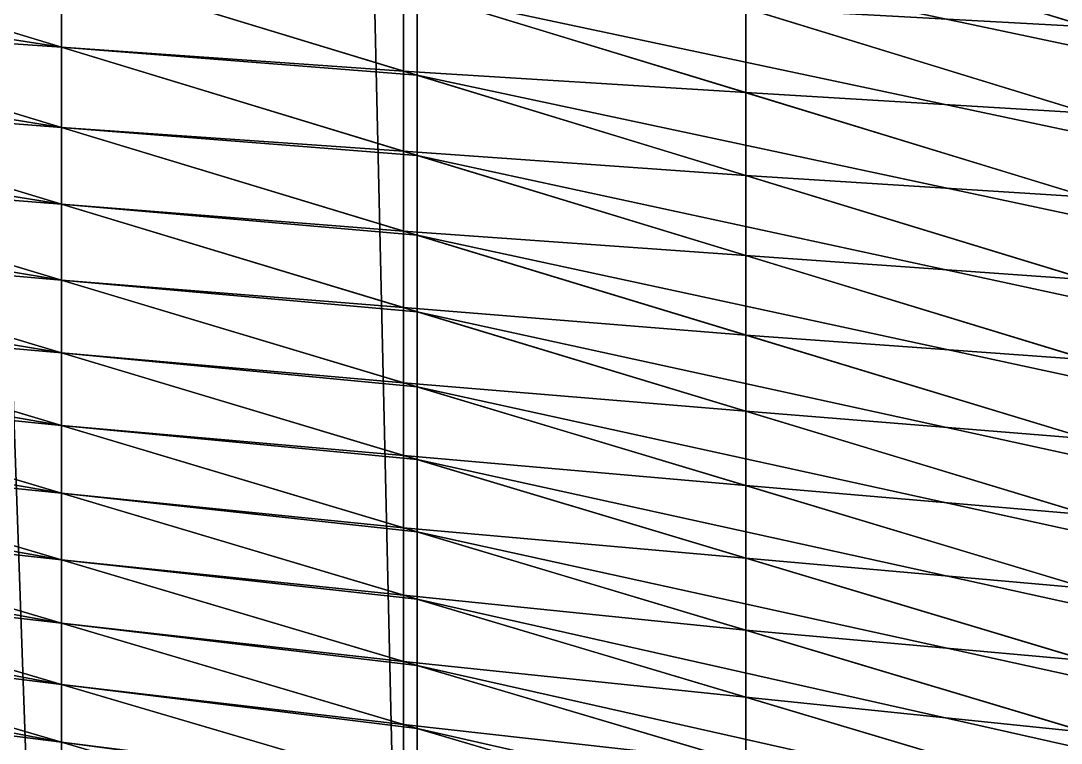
# Model space of a CAD drawing. Header units: metres. Extents: x -3 to 177, y -14 to 14.
# Drawn here: x 9.611 to 11.246, y -10.546 to -9.412 of the extents above; entities that cross this region are included whole.
import ezdxf

# ---------------------------------------------------------------- set-up
doc = ezdxf.new("R2010")
doc.units = ezdxf.units.M
doc.layers.add('ENGINE_ROOM', color=7, linetype='Continuous', true_color=0xa1acbe)
doc.layers.add('HULL', color=7, linetype='Continuous', true_color=0x528ba5)

msp = doc.modelspace()

# ---------------------------------------------------------------- linework, layer by layer
at = {"layer": 'ENGINE_ROOM'}
for points in [[(10.2335, 12.2995, 14.6829), (11.6483, -12.668, 14.6681), (11.6483, 12.668, 14.6681)], [(9.675, 12.154, 14.6887), (10.2335, -12.2995, 14.6829), (10.2335, 12.2995, 14.6829)], [(10.2335, 12.2995, 14.6829), (10.2335, -12.2995, 14.6829), (11.6483, -12.668, 14.6681)], [(8.8188, 11.931, 14.6977), (9.675, -12.154, 14.6887), (9.675, 12.154, 14.6887)], [(9.675, 12.154, 14.6887), (9.675, -12.154, 14.6887), (10.2335, -12.2995, 14.6829)], [(8.8188, 11.931, 14.6977), (8.8188, -11.931, 14.6977), (9.675, -12.154, 14.6887)], [(10.2335, -9.2335, 8.2608), (10.2335, -9.098, 8.1707), (11.6483, -9.5323, 8.0357)], [(10.2335, -9.098, 8.1707), (11.6483, -9.3958, 7.944), (11.6483, -9.5323, 8.0357)], [(8.8188, -9.3196, 8.7727), (8.8188, -9.1928, 8.6733), (9.675, -9.4533, 8.6012)], [(8.8188, -9.1928, 8.6733), (9.675, -9.327, 8.4996), (9.675, -9.4533, 8.6012)], [(10.2335, -9.367, 8.3536), (10.2335, -9.2335, 8.2608), (11.6483, -9.6675, 8.1292)], [(10.2335, -9.2335, 8.2608), (11.6483, -9.5323, 8.0357), (11.6483, -9.6675, 8.1292)], [(8.8188, -9.4409, 8.8789), (8.8188, -9.3196, 8.7727), (9.675, -9.5792, 8.7033)], [(8.8188, -9.3196, 8.7727), (9.675, -9.4533, 8.6012), (9.675, -9.5792, 8.7033)], [(9.675, -9.4533, 8.6012), (9.675, -9.327, 8.4996), (10.2335, -9.4974, 8.4511)], [(9.675, -9.327, 8.4996), (10.2335, -9.367, 8.3536), (10.2335, -9.4974, 8.4511)], [(10.2335, -9.4974, 8.4511), (10.2335, -9.367, 8.3536), (11.6483, -9.7989, 8.2277)], [(10.2335, -9.367, 8.3536), (11.6483, -9.6675, 8.1292), (11.6483, -9.7989, 8.2277)], [(8.8188, -9.5617, 8.9854), (8.8188, -9.4409, 8.8789), (9.675, -9.6997, 8.8116)], [(8.8188, -9.4409, 8.8789), (9.675, -9.5792, 8.7033), (9.675, -9.6997, 8.8116)], [(9.675, -9.5792, 8.7033), (9.675, -9.4533, 8.6012), (10.2335, -9.6232, 8.5542)], [(9.675, -9.4533, 8.6012), (10.2335, -9.4974, 8.4511), (10.2335, -9.6232, 8.5542)], [(10.2335, -9.6232, 8.5542), (10.2335, -9.4974, 8.4511), (11.6483, -9.9288, 8.3284)], [(10.2335, -9.4974, 8.4511), (11.6483, -9.7989, 8.2277), (11.6483, -9.9288, 8.3284)], [(8.8188, -9.6763, 9.0988), (8.8188, -9.5617, 8.9854), (9.675, -9.8189, 8.9214)], [(8.8188, -9.5617, 8.9854), (9.675, -9.6997, 8.8116), (9.675, -9.8189, 8.9214)], [(9.675, -9.6997, 8.8116), (9.675, -9.5792, 8.7033), (10.2335, -9.7486, 8.658)], [(9.675, -9.5792, 8.7033), (10.2335, -9.6232, 8.5542), (10.2335, -9.7486, 8.658)], [(10.2335, -9.7486, 8.658), (10.2335, -9.6232, 8.5542), (11.6483, -10.0537, 8.4352)], [(10.2335, -9.6232, 8.5542), (11.6483, -9.9288, 8.3284), (11.6483, -10.0537, 8.4352)], [(8.8188, -9.7908, 9.2123), (8.8188, -9.6763, 9.0988), (9.675, -9.933, 9.0365)], [(8.8188, -9.6763, 9.0988), (9.675, -9.8189, 8.9214), (9.675, -9.933, 9.0365)], [(9.675, -9.8189, 8.9214), (9.675, -9.6997, 8.8116), (10.2335, -9.8686, 8.7678)], [(9.675, -9.6997, 8.8116), (10.2335, -9.7486, 8.658), (10.2335, -9.8686, 8.7678)], [(10.2335, -9.8686, 8.7678), (10.2335, -9.7486, 8.658), (11.6483, -10.1775, 8.5432)], [(10.2335, -9.7486, 8.658), (11.6483, -10.0537, 8.4352), (11.6483, -10.1775, 8.5432)], [(8.8188, -9.8981, 9.3325), (8.8188, -9.7908, 9.2123), (9.675, -10.047, 9.1519)], [(8.8188, -9.7908, 9.2123), (9.675, -9.933, 9.0365), (9.675, -10.047, 9.1519)], [(9.675, -9.933, 9.0365), (9.675, -9.8189, 8.9214), (10.2335, -9.9866, 8.8796)], [(9.675, -9.8189, 8.9214), (10.2335, -9.8686, 8.7678), (10.2335, -9.9866, 8.8796)], [(10.2335, -9.9866, 8.8796), (10.2335, -9.8686, 8.7678), (11.6483, -10.2964, 8.6566)], [(10.2335, -9.8686, 8.7678), (11.6483, -10.1775, 8.5432), (11.6483, -10.2964, 8.6566)], [(8.8188, -10.0043, 9.4538), (8.8188, -9.8981, 9.3325), (9.675, -10.1533, 9.2742)], [(8.8188, -9.8981, 9.3325), (9.675, -10.047, 9.1519), (9.675, -10.1533, 9.2742)], [(9.675, -10.047, 9.1519), (9.675, -9.933, 9.0365), (10.2335, -10.1005, 8.9959)], [(9.675, -9.933, 9.0365), (10.2335, -9.9866, 8.8796), (10.2335, -10.1005, 8.9959)], [(10.2335, -10.1005, 8.9959), (10.2335, -9.9866, 8.8796), (11.6483, -10.4115, 8.7738)], [(10.2335, -9.9866, 8.8796), (11.6483, -10.2964, 8.6566), (11.6483, -10.4115, 8.7738)], [(8.8188, -10.1049, 9.5796), (8.8188, -10.0043, 9.4538), (9.675, -10.2582, 9.3978)], [(8.8188, -10.0043, 9.4538), (9.675, -10.1533, 9.2742), (9.675, -10.2582, 9.3978)], [(9.675, -10.1533, 9.2742), (9.675, -10.047, 9.1519), (10.2335, -10.214, 9.1125)], [(9.675, -10.047, 9.1519), (10.2335, -10.1005, 8.9959), (10.2335, -10.214, 9.1125)], [(10.2335, -10.214, 9.1125), (10.2335, -10.1005, 8.9959), (11.6483, -10.5247, 8.893)], [(10.2335, -10.1005, 8.9959), (11.6483, -10.4115, 8.7738), (11.6483, -10.5247, 8.893)], [(8.8188, -10.2015, 9.7086), (8.8188, -10.1049, 9.5796), (9.675, -10.3578, 9.5256)], [(8.8188, -10.1049, 9.5796), (9.675, -10.2582, 9.3978), (9.675, -10.3578, 9.5256)], [(9.675, -10.2582, 9.3978), (9.675, -10.1533, 9.2742), (10.2335, -10.3198, 9.2362)], [(9.675, -10.1533, 9.2742), (10.2335, -10.214, 9.1125), (10.2335, -10.3198, 9.2362)], [(8.8188, -10.2933, 9.841), (8.8188, -10.2015, 9.7086), (9.675, -10.4536, 9.6564)], [(8.8188, -10.2015, 9.7086), (9.675, -10.3578, 9.5256), (9.675, -10.4536, 9.6564)], [(10.2335, -10.3198, 9.2362), (10.2335, -10.214, 9.1125), (11.6483, -10.6373, 9.0127)], [(10.2335, -10.214, 9.1125), (11.6483, -10.5247, 8.893), (11.6483, -10.6373, 9.0127)], [(9.675, -10.3578, 9.5256), (9.675, -10.2582, 9.3978), (10.2335, -10.4238, 9.3613)], [(9.675, -10.2582, 9.3978), (10.2335, -10.3198, 9.2362), (10.2335, -10.4238, 9.3613)], [(8.8188, -10.3827, 9.9752), (8.8188, -10.2933, 9.841), (9.675, -10.5446, 9.7905)], [(8.8188, -10.2933, 9.841), (9.675, -10.4536, 9.6564), (9.675, -10.5446, 9.7905)], [(10.2335, -10.4238, 9.3613), (10.2335, -10.3198, 9.2362), (11.6483, -10.7415, 9.1398)], [(10.2335, -10.3198, 9.2362), (11.6483, -10.6373, 9.0127), (11.6483, -10.7415, 9.1398)], [(9.675, -10.4536, 9.6564), (9.675, -10.3578, 9.5256), (10.2335, -10.5228, 9.4904)], [(9.675, -10.3578, 9.5256), (10.2335, -10.4238, 9.3613), (10.2335, -10.5228, 9.4904)], [(8.8188, -10.4657, 10.1133), (8.8188, -10.3827, 9.9752), (9.675, -10.6332, 9.9263)], [(8.8188, -10.3827, 9.9752), (9.675, -10.5446, 9.7905), (9.675, -10.6332, 9.9263)], [(10.2335, -10.5228, 9.4904), (10.2335, -10.4238, 9.3613), (11.6483, -10.8434, 9.2687)], [(10.2335, -10.4238, 9.3613), (11.6483, -10.7415, 9.1398), (11.6483, -10.8434, 9.2687)], [(9.675, -10.5446, 9.7905), (9.675, -10.4536, 9.6564), (10.2335, -10.6181, 9.6223)], [(9.675, -10.4536, 9.6564), (10.2335, -10.5228, 9.4904), (10.2335, -10.6181, 9.6223)], [(8.8188, -10.5473, 10.2523), (8.8188, -10.4657, 10.1133), (9.675, -10.7155, 10.066)], [(8.8188, -10.4657, 10.1133), (9.675, -10.6332, 9.9263), (9.675, -10.7155, 10.066)], [(10.2335, -10.6181, 9.6223), (10.2335, -10.5228, 9.4904), (11.6483, -10.9407, 9.4011)], [(10.2335, -10.5228, 9.4904), (11.6483, -10.8434, 9.2687), (11.6483, -10.9407, 9.4011)], [(9.675, -10.6332, 9.9263), (9.675, -10.5446, 9.7905), (10.2335, -10.7085, 9.7576)], [(9.675, -10.5446, 9.7905), (10.2335, -10.6181, 9.6223), (10.2335, -10.7085, 9.7576)]]:
    msp.add_3dface(points, dxfattribs=at)
at = {"layer": 'HULL'}
for points in [[(10.75, -9.3919, 8.2128), (10.75, -9.2566, 8.1214), (11.2875, -9.4216, 8.0701)], [(10.75, -9.2566, 8.1214), (11.2875, -9.2852, 7.9791), (11.2875, -9.4216, 8.0701)], [(9.1375, -9.4162, 8.7469), (9.1375, -9.2897, 8.6464), (9.675, -9.4533, 8.6012)], [(9.1375, -9.2897, 8.6464), (9.675, -9.327, 8.4996), (9.675, -9.4533, 8.6012)], [(9.675, -9.4533, 8.6012), (9.675, -9.327, 8.4996), (10.2125, -9.4909, 8.453)], [(9.675, -9.327, 8.4996), (10.2125, -9.3606, 8.3555), (10.2125, -9.4909, 8.453)], [(10.2125, -9.4909, 8.453), (10.2125, -9.3606, 8.3555), (10.75, -9.5247, 8.3077)], [(10.2125, -9.3606, 8.3555), (10.75, -9.3919, 8.2128), (10.75, -9.5247, 8.3077)], [(10.75, -9.5247, 8.3077), (10.75, -9.3919, 8.2128), (11.2875, -9.5568, 8.1627)], [(10.75, -9.3919, 8.2128), (11.2875, -9.4216, 8.0701), (11.2875, -9.5568, 8.1627)], [(9.1375, -9.5372, 8.8539), (9.1375, -9.4162, 8.7469), (9.675, -9.5792, 8.7033)], [(9.1375, -9.4162, 8.7469), (9.675, -9.4533, 8.6012), (9.675, -9.5792, 8.7033)], [(9.675, -9.5792, 8.7033), (9.675, -9.4533, 8.6012), (10.2125, -9.6168, 8.556)], [(9.675, -9.4533, 8.6012), (10.2125, -9.4909, 8.453), (10.2125, -9.6168, 8.556)], [(10.2125, -9.6168, 8.556), (10.2125, -9.4909, 8.453), (10.75, -9.6549, 8.4063)], [(10.2125, -9.4909, 8.453), (10.75, -9.5247, 8.3077), (10.75, -9.6549, 8.4063)], [(10.75, -9.6549, 8.4063), (10.75, -9.5247, 8.3077), (11.2875, -9.6888, 8.2598)], [(10.75, -9.5247, 8.3077), (11.2875, -9.5568, 8.1627), (11.2875, -9.6888, 8.2598)], [(9.1375, -9.6575, 8.9616), (9.1375, -9.5372, 8.8539), (9.675, -9.6997, 8.8116)], [(9.1375, -9.5372, 8.8539), (9.675, -9.5792, 8.7033), (9.675, -9.6997, 8.8116)], [(9.675, -9.6997, 8.8116), (9.675, -9.5792, 8.7033), (10.2125, -9.7422, 8.6597)], [(9.675, -9.5792, 8.7033), (10.2125, -9.6168, 8.556), (10.2125, -9.7422, 8.6597)], [(10.2125, -9.7422, 8.6597), (10.2125, -9.6168, 8.556), (10.75, -9.7804, 8.5108)], [(10.2125, -9.6168, 8.556), (10.75, -9.6549, 8.4063), (10.75, -9.7804, 8.5108)], [(9.1375, -9.7719, 9.0757), (9.1375, -9.6575, 8.9616), (9.675, -9.8189, 8.9214)], [(9.1375, -9.6575, 8.9616), (9.675, -9.6997, 8.8116), (9.675, -9.8189, 8.9214)], [(10.75, -9.7804, 8.5108), (10.75, -9.6549, 8.4063), (11.2875, -9.8188, 8.3597)], [(10.75, -9.6549, 8.4063), (11.2875, -9.6888, 8.2598), (11.2875, -9.8188, 8.3597)], [(9.675, -9.8189, 8.9214), (9.675, -9.6997, 8.8116), (10.2125, -9.8622, 8.7694)], [(9.675, -9.6997, 8.8116), (10.2125, -9.7422, 8.6597), (10.2125, -9.8622, 8.7694)], [(10.2125, -9.8622, 8.7694), (10.2125, -9.7422, 8.6597), (10.75, -9.9052, 8.6161)], [(10.2125, -9.7422, 8.6597), (10.75, -9.7804, 8.5108), (10.75, -9.9052, 8.6161)], [(9.1375, -9.8862, 9.1898), (9.1375, -9.7719, 9.0757), (9.675, -9.933, 9.0365)], [(9.1375, -9.7719, 9.0757), (9.675, -9.8189, 8.9214), (9.675, -9.933, 9.0365)], [(10.75, -9.9052, 8.6161), (10.75, -9.7804, 8.5108), (11.2875, -9.9439, 8.4656)], [(10.75, -9.7804, 8.5108), (11.2875, -9.8188, 8.3597), (11.2875, -9.9439, 8.4656)], [(9.675, -9.933, 9.0365), (9.675, -9.8189, 8.9214), (10.2125, -9.9803, 8.8812)], [(9.675, -9.8189, 8.9214), (10.2125, -9.8622, 8.7694), (10.2125, -9.9803, 8.8812)], [(10.2125, -9.9803, 8.8812), (10.2125, -9.8622, 8.7694), (10.75, -10.0248, 8.7272)], [(10.2125, -9.8622, 8.7694), (10.75, -9.9052, 8.6161), (10.75, -10.0248, 8.7272)], [(9.1375, -9.9931, 9.3108), (9.1375, -9.8862, 9.1898), (9.675, -10.047, 9.1519)], [(9.1375, -9.8862, 9.1898), (9.675, -9.933, 9.0365), (9.675, -10.047, 9.1519)], [(10.75, -10.0248, 8.7272), (10.75, -9.9052, 8.6161), (11.2875, -10.0681, 8.5725)], [(10.75, -9.9052, 8.6161), (11.2875, -9.9439, 8.4656), (11.2875, -10.0681, 8.5725)], [(9.675, -10.047, 9.1519), (9.675, -9.933, 9.0365), (10.2125, -10.0942, 8.9974)], [(9.675, -9.933, 9.0365), (10.2125, -9.9803, 8.8812), (10.2125, -10.0942, 8.9974)], [(10.2125, -10.0942, 8.9974), (10.2125, -9.9803, 8.8812), (10.75, -10.1417, 8.841)], [(10.2125, -9.9803, 8.8812), (10.75, -10.0248, 8.7272), (10.75, -10.1417, 8.841)], [(9.1375, -10.0988, 9.4329), (9.1375, -9.9931, 9.3108), (9.675, -10.1533, 9.2742)], [(9.1375, -9.9931, 9.3108), (9.675, -10.047, 9.1519), (9.675, -10.1533, 9.2742)], [(10.75, -10.1417, 8.841), (10.75, -10.0248, 8.7272), (11.2875, -10.1873, 8.685)], [(10.75, -10.0248, 8.7272), (11.2875, -10.0681, 8.5725), (11.2875, -10.1873, 8.685)], [(9.675, -10.1533, 9.2742), (9.675, -10.047, 9.1519), (10.2125, -10.2078, 9.114)], [(9.675, -10.047, 9.1519), (10.2125, -10.0942, 8.9974), (10.2125, -10.2078, 9.114)], [(9.1375, -10.199, 9.5595), (9.1375, -10.0988, 9.4329), (9.675, -10.2582, 9.3978)], [(9.1375, -10.0988, 9.4329), (9.675, -10.1533, 9.2742), (9.675, -10.2582, 9.3978)], [(10.2125, -10.2078, 9.114), (10.2125, -10.0942, 8.9974), (10.75, -10.2554, 8.9583)], [(10.2125, -10.0942, 8.9974), (10.75, -10.1417, 8.841), (10.75, -10.2554, 8.9583)], [(10.75, -10.2554, 8.9583), (10.75, -10.1417, 8.841), (11.2875, -10.3031, 8.8008)], [(10.75, -10.1417, 8.841), (11.2875, -10.1873, 8.685), (11.2875, -10.3031, 8.8008)], [(9.675, -10.2582, 9.3978), (9.675, -10.1533, 9.2742), (10.2125, -10.3135, 9.2376)], [(9.675, -10.1533, 9.2742), (10.2125, -10.2078, 9.114), (10.2125, -10.3135, 9.2376)], [(9.1375, -10.2954, 9.6892), (9.1375, -10.199, 9.5595), (9.675, -10.3578, 9.5256)], [(9.1375, -10.199, 9.5595), (9.675, -10.2582, 9.3978), (9.675, -10.3578, 9.5256)], [(10.2125, -10.3135, 9.2376), (10.2125, -10.2078, 9.114), (10.75, -10.3685, 9.0761)], [(10.2125, -10.2078, 9.114), (10.75, -10.2554, 8.9583), (10.75, -10.3685, 9.0761)], [(9.675, -10.3578, 9.5256), (9.675, -10.2582, 9.3978), (10.2125, -10.4176, 9.3626)], [(9.675, -10.2582, 9.3978), (10.2125, -10.3135, 9.2376), (10.2125, -10.4176, 9.3626)], [(10.75, -10.3685, 9.0761), (10.75, -10.2554, 8.9583), (11.2875, -10.4165, 8.9192)], [(10.75, -10.2554, 8.9583), (11.2875, -10.3031, 8.8008), (11.2875, -10.4165, 8.9192)], [(9.1375, -10.3868, 9.8222), (9.1375, -10.2954, 9.6892), (9.675, -10.4536, 9.6564)], [(9.1375, -10.2954, 9.6892), (9.675, -10.3578, 9.5256), (9.675, -10.4536, 9.6564)], [(10.2125, -10.4176, 9.3626), (10.2125, -10.3135, 9.2376), (10.75, -10.4737, 9.201)], [(10.2125, -10.3135, 9.2376), (10.75, -10.3685, 9.0761), (10.75, -10.4737, 9.201)], [(9.675, -10.4536, 9.6564), (9.675, -10.3578, 9.5256), (10.2125, -10.5166, 9.4917)], [(9.675, -10.3578, 9.5256), (10.2125, -10.4176, 9.3626), (10.2125, -10.5166, 9.4917)], [(10.75, -10.4737, 9.201), (10.75, -10.3685, 9.0761), (11.2875, -10.5293, 9.0382)], [(10.75, -10.3685, 9.0761), (11.2875, -10.4165, 8.9192), (11.2875, -10.5293, 9.0382)], [(9.1375, -10.4759, 9.957), (9.1375, -10.3868, 9.8222), (9.675, -10.5446, 9.7905)], [(9.1375, -10.3868, 9.8222), (9.675, -10.4536, 9.6564), (9.675, -10.5446, 9.7905)], [(10.2125, -10.5166, 9.4917), (10.2125, -10.4176, 9.3626), (10.75, -10.577, 9.3275)], [(10.2125, -10.4176, 9.3626), (10.75, -10.4737, 9.201), (10.75, -10.577, 9.3275)], [(9.675, -10.5446, 9.7905), (9.675, -10.4536, 9.6564), (10.2125, -10.6119, 9.6236)], [(9.675, -10.4536, 9.6564), (10.2125, -10.5166, 9.4917), (10.2125, -10.6119, 9.6236)], [(9.1375, -10.5587, 10.0957), (9.1375, -10.4759, 9.957), (9.675, -10.6332, 9.9263)], [(9.1375, -10.4759, 9.957), (9.675, -10.5446, 9.7905), (9.675, -10.6332, 9.9263)], [(10.75, -10.577, 9.3275), (10.75, -10.4737, 9.201), (11.2875, -10.634, 9.1644)], [(10.75, -10.4737, 9.201), (11.2875, -10.5293, 9.0382), (11.2875, -10.634, 9.1644)], [(10.2125, -10.6119, 9.6236), (10.2125, -10.5166, 9.4917), (10.75, -10.6754, 9.4578)], [(10.2125, -10.5166, 9.4917), (10.75, -10.577, 9.3275), (10.75, -10.6754, 9.4578)], [(9.675, -10.6332, 9.9263), (9.675, -10.5446, 9.7905), (10.2125, -10.7023, 9.7588)], [(9.675, -10.5446, 9.7905), (10.2125, -10.6119, 9.6236), (10.2125, -10.7023, 9.7588)]]:
    msp.add_3dface(points, dxfattribs=at)

doc.saveas('drawing.dxf')
